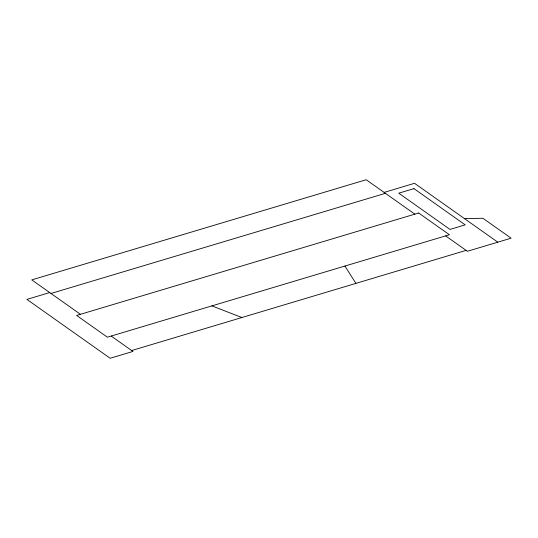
<?xml version="1.0" encoding="UTF-8"?>
<svg xmlns="http://www.w3.org/2000/svg" width="538" height="538" viewBox="0 0 538 538"><rect width="100%" height="100%" fill="white"/><g stroke="black" fill="none" stroke-linecap="round" stroke-linejoin="round"><path stroke-width="0.81" d="M49.704 292.571L26.9 299.397L110.169 358.268L132.967 351.442L111.191 336.042M384.125 192.409L414.529 183.303L497.798 242.174M50.982 293.472L385.41 193.317M131.689 350.534L466.116 250.378M464.489 218.63L482.916 218.267L511.1 238.193L467.394 251.28L445.619 235.886M211.898 305.88L241.898 317.528M414.872 214.151L366.196 179.732L31.769 279.888L80.444 314.306M344.912 266.048L355.907 283.385M413.957 188.636L398.752 193.189L449.997 229.417L465.195 224.864L413.957 188.636M418.672 213.008L76.645 315.443L107.392 337.185L449.418 234.75L418.672 213.008"/></g></svg>
